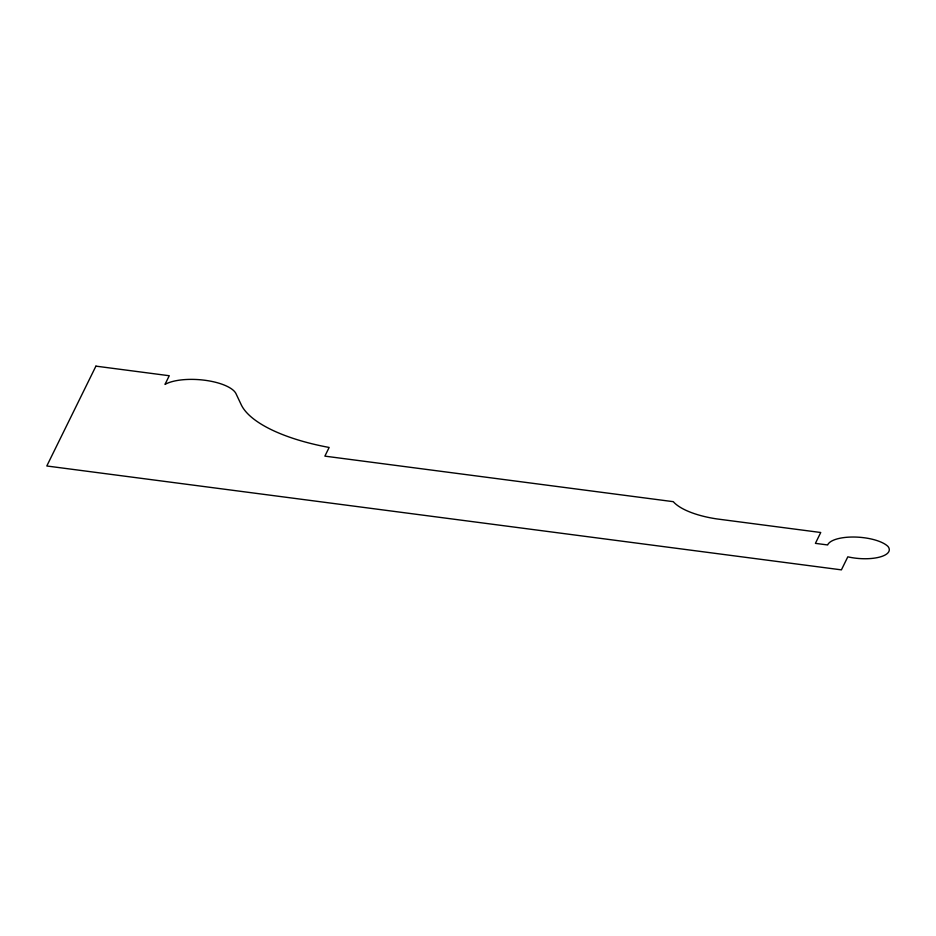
<?xml version="1.0" encoding="UTF-8"?>
<svg xmlns="http://www.w3.org/2000/svg" width="936" height="936" viewBox="0 0 936 936"><rect width="100%" height="100%" fill="white"/><g stroke="black" fill="none" stroke-linecap="round" stroke-linejoin="round"><path stroke-width="1.4" d="M95.917 366.14L46.8 465.988L841.405 569.86L847.817 556.826A29.531 10.776 4.4 0 0 879.337 557.166A29.531 10.776 4.4 0 0 888.018 546.495A31.531 11.501 4.4 0 0 855.235 537.053A31.531 11.501 4.4 0 0 827.635 544.951L815.408 543.36L820.743 532.502L716.625 518.895A60.232 21.973 4.4 0 1 673.277 501.673L324.874 456.136L329.144 447.455A130.116 47.479 4.4 0 1 241.184 404.656L236.036 393.74A38.516 14.052 4.4 0 0 204.89 380.262A38.516 14.052 4.4 0 0 164.993 384.415L169.264 375.734L95.917 366.14"/></g></svg>
